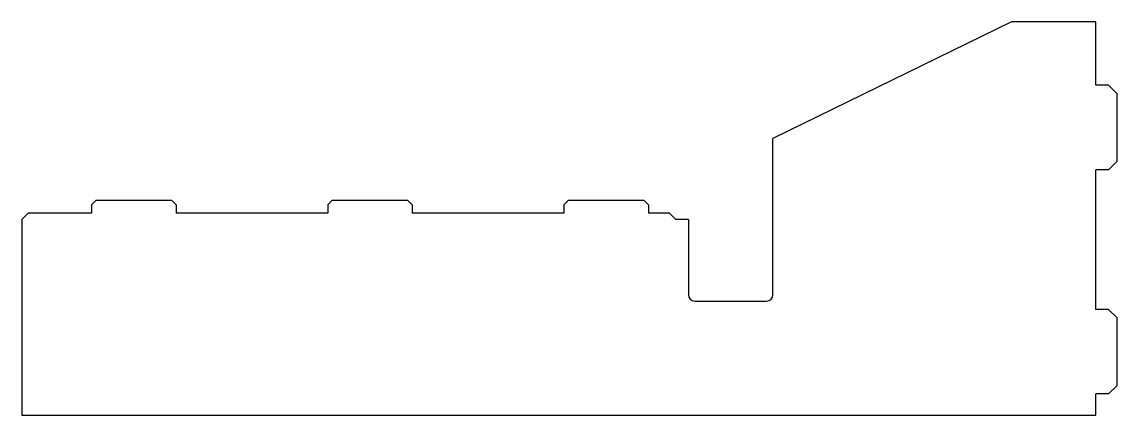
# Model space of a CAD drawing. Header units: millimetres. Extents: x -254 to 5, y -27 to 66.
import ezdxf

# ---------------------------------------------------------------- set-up
doc = ezdxf.new("R2010")
doc.units = ezdxf.units.MM

msp = doc.modelspace()

# ---------------------------------------------------------------- linework, layer by layer
at = {"color": 7, "linetype": 'Continuous', "lineweight": 25}
for p, q in [((-20, 66.08), (-76.5, 38.5)), ((0, 66.08), (-20, 66.08)), ((0, 51.08), (0, 66.08)), ((3, 51.08), (0, 51.08)), ((5, 49.08), (3, 51.08)), ((5, 33.08), (5, 49.08)), ((-76.5, 1.5), (-76.5, 38.5)), ((3, 31.08), (5, 33.08)), ((3, 31.08), (0, 31.08)), ((0, -2), (0, 31.08)), ((-236.84, 23.81), (-237.84, 22.81)), ((-218.84, 23.81), (-236.84, 23.81)), ((-217.84, 22.81), (-218.84, 23.81)), ((-180.92, 23.81), (-181.92, 22.81)), ((-162.92, 23.81), (-180.92, 23.81)), ((-161.92, 22.81), (-162.92, 23.81)), ((-125, 23.81), (-126, 22.81)), ((-107, 23.81), (-125, 23.81)), ((-106, 22.81), (-107, 23.81)), ((-252.84, 20.81), (-254.34, 19.31)), ((-237.84, 20.81), (-252.84, 20.81)), ((-237.84, 22.81), (-237.84, 20.81)), ((-217.84, 22.81), (-217.84, 20.81)), ((-181.92, 20.81), (-217.84, 20.81)), ((-181.92, 22.81), (-181.92, 20.81)), ((-161.92, 22.81), (-161.92, 20.81)), ((-126, 20.81), (-161.92, 20.81)), ((-126, 22.81), (-126, 20.81)), ((-106, 22.81), (-106, 20.81)), ((-101, 20.81), (-106, 20.81)), ((-99.5, 19.31), (-101, 20.81)), ((-254.34, 19.31), (-254.34, -27)), ((-96.5, 19.31), (-99.5, 19.31)), ((-96.5, 19.31), (-96.5, 1.5)), ((-95, 0), (-78, 0)), ((3, -2), (0, -2)), ((5, -4), (3, -2)), ((5, -20), (5, -4)), ((3, -22), (5, -20)), ((3, -22), (0, -22)), ((0, -27), (0, -22)), ((-254.34, -27), (0, -27))]:
    msp.add_line(p, q, dxfattribs=at)
for centre, start, end in [((-95, 1.5), 180, 270), ((-78, 1.5), 270, 0)]:
    msp.add_arc(centre, 1.5, start, end, dxfattribs=at)

doc.saveas('drawing.dxf')
